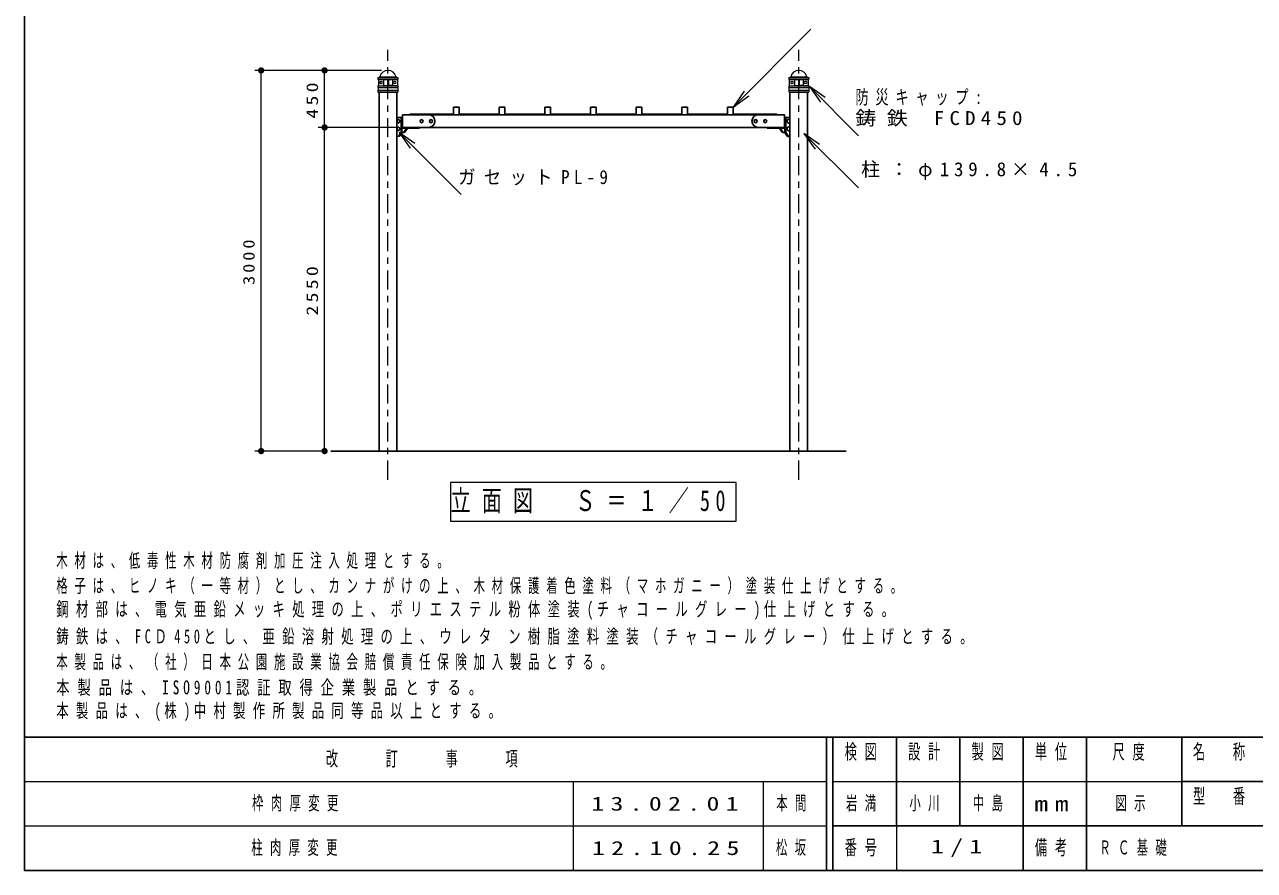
# Model space of a CAD drawing. Units: millimetres on the paper, scale 1:50. Extents: x -365 to 12, y -40 to 257.
# Drawn here: x -365 to -171, y 0 to 133.3 of the extents above; entities that cross this region are included whole.
import ezdxf

# ---------------------------------------------------------------- set-up
doc = ezdxf.new("R2010")
doc.units = ezdxf.units.MM
doc.linetypes.add('USER2', pattern=[6, 3, -1, 1, -1])
doc.layers.add('1_50', color=7, linetype='Continuous', lineweight=25)
doc.layers.add('99', color=7, linetype='Continuous', lineweight=13)
doc.layers.add('CLASS1', color=7, linetype='Continuous')
doc.styles.add('ＭＳ ゴシック', font='')
doc.styles.get('ＭＳ ゴシック').set_extended_font_data('MS Gothic')

# ---------------------------------------------------------------- blocks, each defined once
blk = doc.blocks.new('open_arrow')
at = {"color": 0, "linetype": 'Continuous', "lineweight": -2}
blk.add_lwpolyline([(7.5, 1.25), (0, 0), (7.5, -1.25)], dxfattribs=at)
blk = doc.blocks.new('filled_dot')
at = {"color": 0, "linetype": 'Continuous', "lineweight": -2, "const_width": 1.25}
blk.add_lwpolyline([(-0.625, 0, 1), (0.625, 0, 1)], format="xyb", close=True, dxfattribs=at)

msp = doc.modelspace()

# ---------------------------------------------------------------- linework, layer by layer
at = {"layer": '1_50', "lineweight": 13}
for p, q in [((-253.251, 120.327), (-240.976, 132.601)), ((-308.691, 126.097), (-328.691, 126.097)), ((-327.691, 66.097), (-327.691, 126.097)), ((-317.691, 117.097), (-317.691, 126.097)), ((-309.271, 124.959), (-309.251, 124.979)), ((-309.271, 124.959), (-309.271, 124.699)), ((-309.271, 124.959), (-306.111, 124.959)), ((-309.271, 124.699), (-306.111, 124.699)), ((-309.271, 124.699), (-309.251, 124.679)), ((-309.251, 124.979), (-306.131, 124.979)), ((-309.251, 124.679), (-308.429, 124.643)), ((-309.251, 124.679), (-306.131, 124.679)), ((-309.191, 124.674), (-309.191, 123.683)), ((-309.089, 124.979), (-308.971, 125.097)), ((-308.971, 125.097), (-306.411, 125.097)), ((-308.841, 124.329), (-308.701, 124.329)), ((-308.391, 124.641), (-307.761, 124.641)), ((-308.391, 124.603), (-308.391, 123.753)), ((-307.761, 124.639), (-307.761, 123.719)), ((-306.991, 124.641), (-307.621, 124.641)), ((-307.621, 124.639), (-307.621, 123.719)), ((-306.991, 124.603), (-306.991, 123.753)), ((-306.131, 124.679), (-306.953, 124.643)), ((-306.541, 124.329), (-306.681, 124.329)), ((-306.293, 124.979), (-306.411, 125.097)), ((-306.191, 124.674), (-306.191, 123.683)), ((-306.131, 124.979), (-306.111, 124.959)), ((-306.131, 124.679), (-306.111, 124.699)), ((-306.111, 124.959), (-306.111, 124.699)), ((-244.471, 124.959), (-244.451, 124.979)), ((-244.471, 124.959), (-244.471, 124.699)), ((-244.471, 124.959), (-241.311, 124.959)), ((-244.471, 124.699), (-241.311, 124.699)), ((-244.471, 124.699), (-244.451, 124.679)), ((-244.451, 124.979), (-241.331, 124.979)), ((-244.451, 124.679), (-243.629, 124.643)), ((-244.451, 124.679), (-241.331, 124.679)), ((-244.391, 124.674), (-244.391, 123.683)), ((-244.289, 124.979), (-244.171, 125.097)), ((-244.171, 125.097), (-241.611, 125.097)), ((-244.041, 124.329), (-243.901, 124.329)), ((-243.591, 124.641), (-242.961, 124.641)), ((-243.591, 124.603), (-243.591, 123.753)), ((-242.961, 124.639), (-242.961, 123.719)), ((-242.191, 124.641), (-242.821, 124.641)), ((-242.821, 124.639), (-242.821, 123.719)), ((-242.191, 124.603), (-242.191, 123.753)), ((-241.331, 124.679), (-242.153, 124.643)), ((-241.741, 124.329), (-241.881, 124.329)), ((-241.493, 124.979), (-241.611, 125.097)), ((-241.391, 124.674), (-241.391, 123.683)), ((-241.331, 124.979), (-241.311, 124.959)), ((-241.331, 124.679), (-241.311, 124.699)), ((-241.311, 124.959), (-241.311, 124.699)), ((-309.231, 123.679), (-309.271, 123.639)), ((-309.271, 123.639), (-306.111, 123.639)), ((-309.271, 123.639), (-309.271, 123.399)), ((-309.271, 123.399), (-306.111, 123.399)), ((-309.271, 123.399), (-309.251, 123.379)), ((-309.251, 122.979), (-309.271, 122.959)), ((-309.271, 122.959), (-306.111, 122.959)), ((-309.271, 122.959), (-309.271, 122.719)), ((-309.271, 122.719), (-306.111, 122.719)), ((-309.271, 122.719), (-309.231, 122.679)), ((-309.251, 123.379), (-306.131, 123.379)), ((-309.251, 123.379), (-309.251, 122.979)), ((-309.251, 122.979), (-306.131, 122.979)), ((-309.231, 123.679), (-308.429, 123.714)), ((-309.231, 123.679), (-306.151, 123.679)), ((-309.231, 122.679), (-306.151, 122.679)), ((-308.841, 124.029), (-308.701, 124.029)), ((-308.391, 123.715), (-307.761, 123.715)), ((-306.991, 123.715), (-307.621, 123.715)), ((-306.151, 123.679), (-306.953, 123.714)), ((-306.541, 124.029), (-306.681, 124.029)), ((-306.151, 123.679), (-306.111, 123.639)), ((-306.111, 122.719), (-306.151, 122.679)), ((-306.111, 123.399), (-306.131, 123.379)), ((-306.131, 123.379), (-306.131, 122.979)), ((-306.131, 122.979), (-306.111, 122.959)), ((-306.111, 123.639), (-306.111, 123.399)), ((-306.111, 122.959), (-306.111, 122.719)), ((-244.431, 123.679), (-244.471, 123.639)), ((-244.471, 123.639), (-241.311, 123.639)), ((-244.471, 123.639), (-244.471, 123.399)), ((-244.471, 123.399), (-241.311, 123.399)), ((-244.471, 123.399), (-244.451, 123.379)), ((-244.451, 122.979), (-244.471, 122.959)), ((-244.471, 122.959), (-241.311, 122.959)), ((-244.471, 122.959), (-244.471, 122.719)), ((-244.471, 122.719), (-241.311, 122.719)), ((-244.471, 122.719), (-244.431, 122.679)), ((-244.451, 123.379), (-241.331, 123.379)), ((-244.451, 123.379), (-244.451, 122.979)), ((-244.451, 122.979), (-241.331, 122.979)), ((-244.431, 123.679), (-243.629, 123.714)), ((-244.431, 123.679), (-241.351, 123.679)), ((-244.431, 122.679), (-241.351, 122.679)), ((-244.041, 124.029), (-243.901, 124.029)), ((-243.591, 123.715), (-242.961, 123.715)), ((-242.191, 123.715), (-242.821, 123.715)), ((-241.351, 123.679), (-242.153, 123.714)), ((-241.741, 124.029), (-241.881, 124.029)), ((-241.351, 123.679), (-241.311, 123.639)), ((-241.311, 122.719), (-241.351, 122.679)), ((-241.311, 123.399), (-241.331, 123.379)), ((-241.331, 123.379), (-241.331, 122.979)), ((-241.331, 122.979), (-241.311, 122.959)), ((-241.311, 123.639), (-241.311, 123.399)), ((-241.311, 122.959), (-241.311, 122.719)), ((-241.222, 123.579), (-233.452, 115.809)), ((-306.211, 117.097), (-318.691, 117.097)), ((-317.691, 66.097), (-317.691, 117.097)), ((-305.92, 115.697), (-306.293, 115.697)), ((-305.938, 116.323), (-296.136, 106.522)), ((-244.661, 115.697), (-244.289, 115.697)), ((-242.077, 116.166), (-233.483, 107.572)), ((-317.691, 66.097), (-328.691, 66.097)), ((-297.819, 61.125), (-297.819, 55.069)), ((-252.763, 61.125), (-297.819, 61.125)), ((-252.763, 55.069), (-252.763, 61.125)), ((-297.819, 55.069), (-252.763, 55.069))]:
    msp.add_line(p, q, dxfattribs=at)
at = {"layer": '1_50', "linetype": 'USER2', "lineweight": 13}
for p, q in [((-307.691, 61.582), (-307.691, 129.321)), ((-242.891, 61.582), (-242.891, 129.321))]:
    msp.add_line(p, q, dxfattribs=at)
at = {"layer": '1_50', "color": 3}
for p, q in [((-309.089, 122.679), (-309.089, 66.097)), ((-306.293, 122.679), (-306.293, 66.097)), ((-244.289, 122.679), (-244.289, 66.097)), ((-241.493, 122.679), (-241.493, 66.097)), ((-296.451, 120.327), (-297.331, 120.327)), ((-297.331, 119.097), (-297.331, 120.327)), ((-296.451, 119.097), (-296.451, 120.327)), ((-289.251, 120.327), (-290.131, 120.327)), ((-290.131, 119.097), (-290.131, 120.327)), ((-289.251, 119.097), (-289.251, 120.327)), ((-282.051, 120.327), (-282.931, 120.327)), ((-282.931, 119.097), (-282.931, 120.327)), ((-282.051, 119.097), (-282.051, 120.327)), ((-275.291, 120.327), (-275.731, 120.327)), ((-275.731, 119.097), (-275.731, 120.327)), ((-275.291, 120.327), (-274.851, 120.327)), ((-274.851, 119.097), (-274.851, 120.327)), ((-268.531, 120.327), (-267.651, 120.327)), ((-268.531, 119.097), (-268.531, 120.327)), ((-267.651, 119.097), (-267.651, 120.327)), ((-261.331, 120.327), (-260.451, 120.327)), ((-261.331, 119.097), (-261.331, 120.327)), ((-260.451, 119.097), (-260.451, 120.327)), ((-254.131, 120.327), (-253.251, 120.327)), ((-254.131, 119.097), (-254.131, 120.327)), ((-253.251, 119.097), (-253.251, 120.327)), ((-305.411, 118.697), (-306.293, 118.697)), ((-305.623, 116.297), (-305.623, 118.697)), ((-305.496, 116.297), (-305.496, 118.697)), ((-305.411, 116.977), (-305.411, 119.097)), ((-301.291, 119.097), (-305.411, 119.097)), ((-297.331, 119.177), (-304.231, 119.177)), ((-304.231, 119.097), (-304.231, 119.177)), ((-275.291, 119.097), (-301.291, 119.097)), ((-290.131, 119.177), (-296.451, 119.177)), ((-282.931, 119.177), (-289.251, 119.177)), ((-275.731, 119.177), (-282.051, 119.177)), ((-275.291, 119.097), (-249.291, 119.097)), ((-274.851, 119.177), (-268.531, 119.177)), ((-267.651, 119.177), (-261.331, 119.177)), ((-260.451, 119.177), (-254.131, 119.177)), ((-253.251, 119.177), (-246.351, 119.177)), ((-249.291, 119.097), (-245.171, 119.097)), ((-246.351, 119.097), (-246.351, 119.177)), ((-245.171, 116.977), (-245.171, 119.097)), ((-245.171, 118.697), (-244.289, 118.697)), ((-245.086, 116.297), (-245.086, 118.697)), ((-244.958, 116.297), (-244.958, 118.697)), ((-301.291, 117.097), (-305.411, 117.097)), ((-305.411, 116.977), (-302.691, 116.977)), ((-305.228, 116.297), (-304.803, 116.897)), ((-305.1, 116.297), (-304.676, 116.897)), ((-304.803, 116.897), (-304.803, 116.977)), ((-304.676, 116.897), (-304.803, 116.897)), ((-304.676, 116.897), (-304.676, 116.977)), ((-302.691, 116.977), (-302.691, 117.097)), ((-275.291, 117.097), (-301.291, 117.097)), ((-275.291, 117.097), (-249.291, 117.097)), ((-249.291, 117.097), (-245.171, 117.097)), ((-247.891, 116.977), (-247.891, 117.097)), ((-245.171, 116.977), (-247.891, 116.977)), ((-245.906, 116.897), (-245.906, 116.977)), ((-245.906, 116.897), (-245.779, 116.897)), ((-245.481, 116.297), (-245.906, 116.897)), ((-245.779, 116.897), (-245.779, 116.977)), ((-245.354, 116.297), (-245.779, 116.897)), ((-306.048, 115.697), (-305.623, 116.297)), ((-305.92, 115.697), (-305.496, 116.297)), ((-305.1, 116.297), (-305.623, 116.297)), ((-245.481, 116.297), (-244.958, 116.297)), ((-244.661, 115.697), (-245.086, 116.297)), ((-244.534, 115.697), (-244.958, 116.297)), ((-316.691, 66.097), (-235.398, 66.097))]:
    msp.add_line(p, q, dxfattribs=at)
for centre in [(-302.391, 118.097), (-300.891, 118.097), (-249.691, 118.097), (-248.191, 118.097)]:
    msp.add_circle(centre, 0.24, dxfattribs=at)
at = {"layer": '1_50', "lineweight": 13}
for centre, radius, start, end in [((-307.691, 124.777), 1.319, 14.00253, 165.99746), ((-242.891, 124.777), 1.319, 14.00253, 165.99746), ((-308.841, 124.179), 0.15, 90, 270), ((-308.701, 124.179), 0.15, 270, 90), ((-308.431, 124.603), 0.04, 0, 87.5), ((-307.801, 124.639), 0.04, 0, 90), ((-307.581, 124.639), 0.04, 90, 180), ((-306.951, 124.603), 0.04, 92.5, 180), ((-306.681, 124.179), 0.15, 90, 270), ((-306.541, 124.179), 0.15, 270, 90), ((-244.041, 124.179), 0.15, 90, 270), ((-243.901, 124.179), 0.15, 270, 90), ((-243.631, 124.603), 0.04, 0, 87.5), ((-243.001, 124.639), 0.04, 0, 90), ((-242.781, 124.639), 0.04, 90, 180), ((-242.151, 124.603), 0.04, 92.5, 180), ((-241.881, 124.179), 0.15, 90, 270), ((-241.741, 124.179), 0.15, 270, 90), ((-308.431, 123.753), 0.04, 272.5, 0), ((-307.801, 123.719), 0.04, 270, 0), ((-307.581, 123.719), 0.04, 180, 270), ((-306.951, 123.753), 0.04, 180, 267.5), ((-243.631, 123.753), 0.04, 272.5, 0), ((-243.001, 123.719), 0.04, 270, 0), ((-242.781, 123.719), 0.04, 180, 270), ((-242.151, 123.753), 0.04, 180, 267.5)]:
    msp.add_arc(centre, radius, start, end, dxfattribs=at)
at = {"layer": '1_50', "color": 3}
for centre, start, end in [((-301.291, 118.097), 270, 90), ((-249.291, 118.097), 90, 270)]:
    msp.add_arc(centre, 1, start, end, dxfattribs=at)
for centre in [(-306.048, 118.097), (-244.534, 118.097), (-306.048, 116.897), (-244.534, 116.897)]:
    msp.add_ellipse(centre, major_axis=(0, 0.3), ratio=0.707107, dxfattribs=at)
at = {"layer": '99', "color": 20, "lineweight": 25}
for p, q in [((-365, 257), (-365, 0)), ((-365, 21), (0, 21)), ((-365, 0), (0, 0))]:
    msp.add_line(p, q, dxfattribs=at)
at = {"layer": '99', "color": 3, "lineweight": 25}
for p, q in [((-238.5, 21), (-238.5, 0)), ((-237.5, 21), (-237.5, 0)), ((-227.5, 21), (-227.5, 7)), ((-217.5, 21), (-217.5, 7)), ((-207.5, 21), (-207.5, 0)), ((-197.5, 21), (-197.5, 7)), ((-182.5, 21), (-182.5, 7)), ((-182.5, 14), (-70, 14)), ((-237.5, 7), (0, 7)), ((-197.5, 7), (-197.5, 0))]:
    msp.add_line(p, q, dxfattribs=at)
at = {"layer": '99'}
for p, q in [((-365, 14), (-238.5, 14)), ((-278.5, 14), (-278.5, 0)), ((-248.5, 14), (-248.5, 0)), ((-237.5, 14), (-182.5, 14)), ((-365, 7), (-238.5, 7)), ((-227.5, 7), (-227.5, 0))]:
    msp.add_line(p, q, dxfattribs=at)

# ---------------------------------------------------------------- block references
at = {"layer": '1_50', "lineweight": 13, "xscale": 0.4, "yscale": 0.4}
for name, p, rotation in [('filled_dot', (-327.691, 126.097), 270), ('filled_dot', (-317.691, 126.097), 270), ('open_arrow', (-253.251, 120.327), 45), ('open_arrow', (-241.222, 123.579), 315), ('filled_dot', (-317.691, 117.097), 90), ('filled_dot', (-317.691, 117.097), 270), ('open_arrow', (-305.938, 116.323), 315), ('open_arrow', (-242.077, 116.166), 315), ('filled_dot', (-327.691, 66.097), 90), ('filled_dot', (-317.691, 66.097), 90)]:
    msp.add_blockref(name, p, dxfattribs=dict(at, rotation=rotation))

# ---------------------------------------------------------------- texts
at = {"layer": '1_50', "char_height": 1.833, "attachment_point": 8, "rotation": 90, "style": 'ＭＳ ゴシック'}
for s, insert in [('\\T1.33;\\W1.25;450', (-318.691, 121.597)), ('\\T1.33;\\W1.15;3000', (-328.691, 96.097)), ('\\T1.33;\\W1.25;2550', (-318.691, 91.597))]:
    msp.add_mtext(s, dxfattribs=dict(at, insert=insert))
at = {"layer": '1_50', "attachment_point": 4, "style": 'ＭＳ ゴシック'}
for s, insert, char_height in [('\\T1.5;\\W0.7;防災キャップ:', (-233.962, 121.759), 2.199), ('\\T1.5;\\W1.1;鋳鉄\\~FCD450', (-233.962, 118.459), 2.199), ('\\T1.5;\\W0.9;ガセットPL-9', (-296.591, 109.172), 2.199), ('\\T1.5;柱：φ139.8×4.5', (-233.069, 110.222), 2.199), ('\\T1.56;\\W0.7;立面図\u3000Ｓ＝１／50', (-297.791, 58.097), 3.299)]:
    msp.add_mtext(s, dxfattribs=dict(at, insert=insert, char_height=char_height))
at = {"layer": '99', "style": 'ＭＳ ゴシック'}
for s, insert, char_height, attachment_point in [('\\T1.64;\\W0.6;検図', (-232.5, 19.9), 2.346, 2), ('\\T1.64;\\W0.6;設計', (-222.5, 19.9), 2.346, 2), ('\\T1.64;\\W0.6;製図', (-212.5, 19.9), 2.346, 2), ('\\T1.64;\\W0.6;単位', (-202.5, 19.9), 2.346, 2), ('\\T1.64;\\W0.6;尺度', (-190.25, 19.9), 2.346, 2), ('\\T1.64;\\W0.6;名\u3000称', (-176, 19.9), 2.346, 2), ('\\T1.64;\\W0.6;改\u3000\u3000訂\u3000\u3000事\u3000\u3000項', (-301.75, 17.5), 2.346, 5), ('\\T1.64;\\W0.6;枠肉厚変更', (-321.75, 10.5), 2.199, 5), ('\\T1.64;\\W0.6;本間', (-243.5, 10.5), 2.199, 5), ('\\T1.64;\\W0.6;岩満', (-232.5, 10.5), 2.199, 5), ('\\T1.64;\\W0.6;小川', (-222.5, 10.5), 2.199, 5), ('\\T1.64;\\W0.6;中島', (-212.5, 10.5), 2.199, 5), ('\\T1.64;\\W0.6;図示', (-190, 10.5), 2.199, 5), ('\\T1.64;\\W0.6;型\u3000番', (-176, 12.9), 2.346, 2), ('\\T1.5;\\W1.35;13.02.01', (-263.5, 10.5), 2.199, 5), ('\\T1.5;\\W1.35;mm', (-202.5, 10.5), 2.346, 5), ('\\T1.64;\\W0.6;柱肉厚変更', (-329.25, 3.5), 2.199, 4), ('\\T1.5;\\W1.35;12.10.25', (-275.5, 3.5), 2.199, 4), ('\\T1.64;\\W0.6;松坂', (-246.5, 3.5), 2.199, 4), ('\\T1.64;\\W0.6;番号', (-232.5, 3.5), 2.346, 5), ('\\T1.5;\\W1.35;1/1', (-217.5, 3.5), 2.199, 5), ('\\T1.64;\\W0.6;備考', (-202.5, 3.5), 2.346, 5), ('\\T1.64;\\W0.6;ＲＣ基礎', (-195.5, 3.5), 2.199, 4)]:
    msp.add_mtext(s, dxfattribs=dict(at, insert=insert, char_height=char_height, attachment_point=attachment_point))
at = {"layer": 'CLASS1', "char_height": 2.199, "attachment_point": 7, "style": 'ＭＳ ゴシック'}
for s, insert in [('\\T1.59;\\W0.6;木材は、低毒性木材防腐剤加圧注入処理とする。', (-360, 47.503)), ('\\T1.59;\\W0.6;格子は、ヒノキ（一等材）とし、カンナがけの上、木材保護着色塗料（マホガニー）塗装仕上げとする。', (-360, 43.503)), ('\\T1.59;\\W0.65;鋼材部は、電気亜鉛メッキ処理の上、ポリエステル粉体塗装(チャコールグレー)仕上げとする。', (-360, 39.503)), ('\\T1.59;\\W0.65;鋳鉄は、FCＤ450とし、亜鉛溶射処理の上、ウレタ\\~ン樹脂塗料塗装（チャコールグレー）仕上げとする。', (-360, 35.503)), ('\\T1.59;\\W0.6;本製品は、（社）日本公園施設業協会賠償責任保険加入製品とする。', (-360, 31.503)), ('\\T1.59;\\W0.7;本製品は、ISO9001認証取得企業製品とする。', (-360, 27.503)), ('\\T1.59;\\W0.65;本製品は、(株)中村製作所製品同等品以上とする。', (-360, 23.503))]:
    msp.add_mtext(s, dxfattribs=dict(at, insert=insert))

doc.saveas('drawing.dxf')
